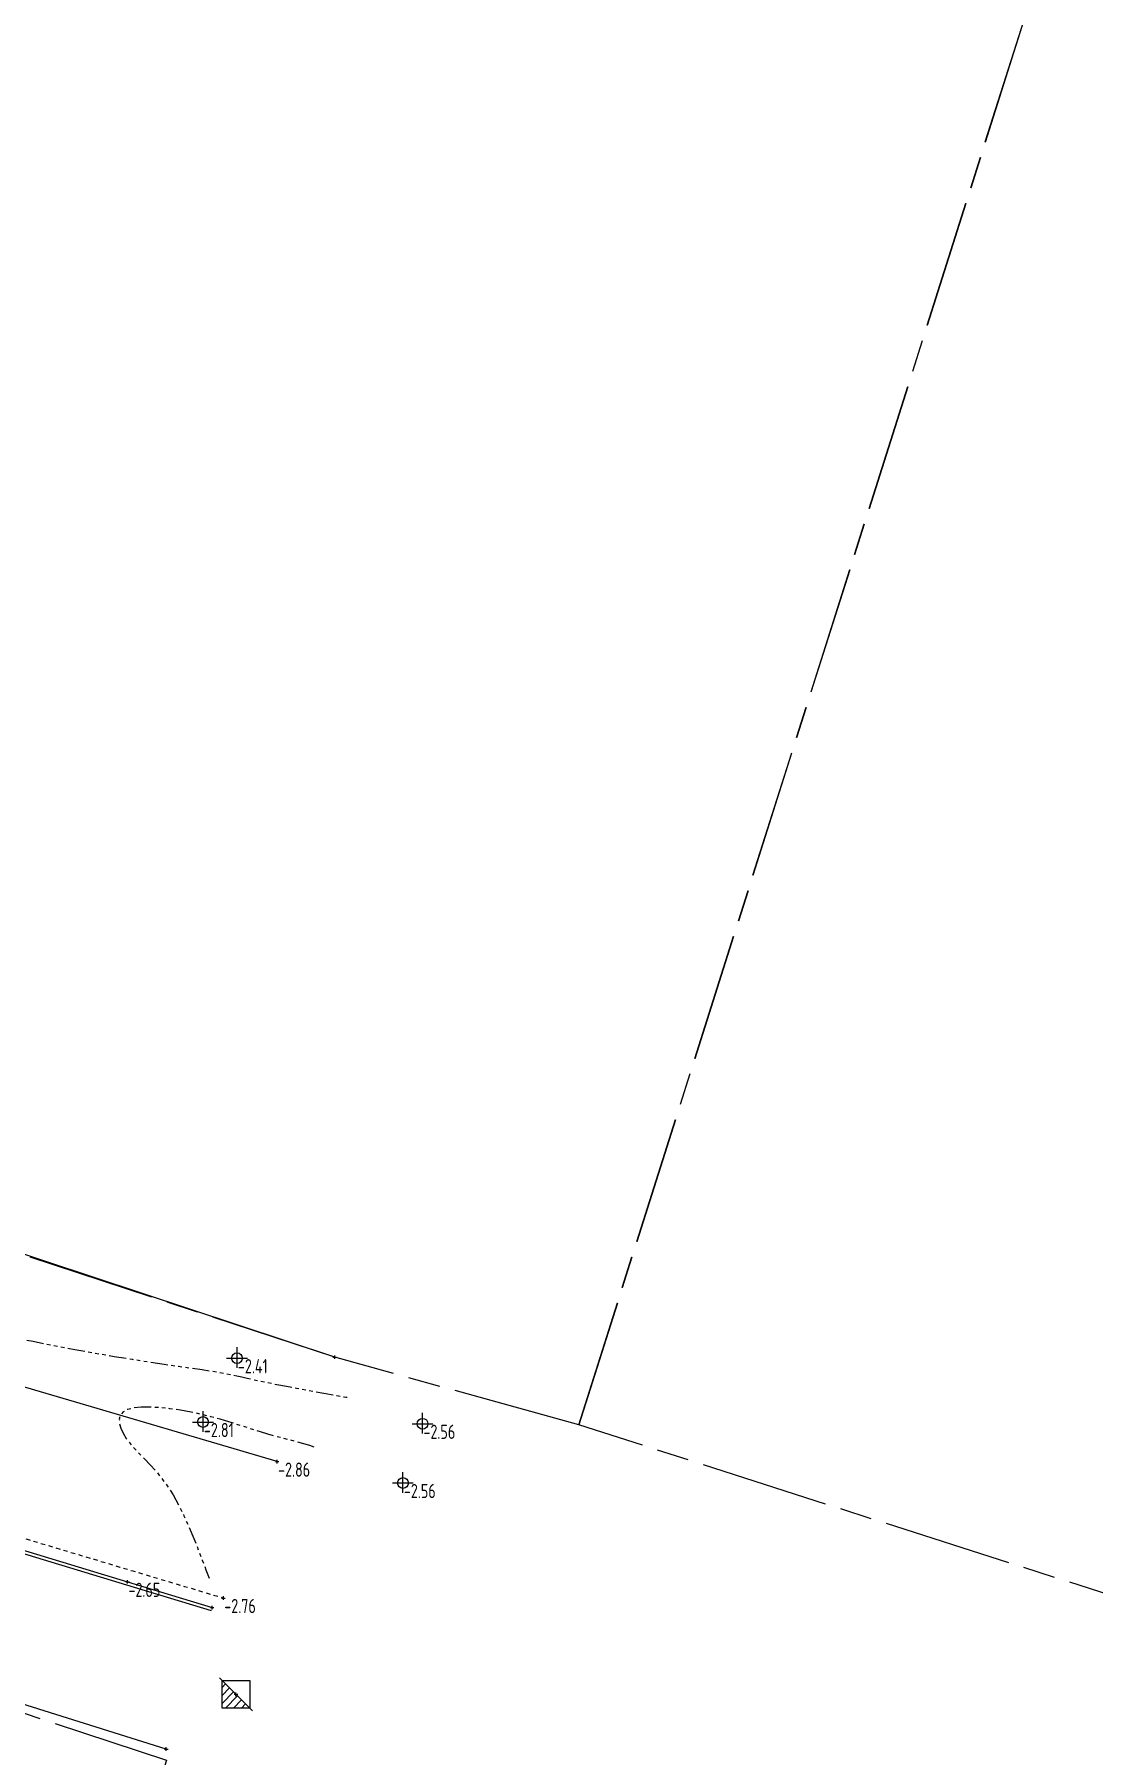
# Model space of a CAD drawing. Header units: metres. Extents: x -173 to 927, y -225 to 260.
# Drawn here: x 87.82 to 117.56, y -55.59 to -7.25 of the extents above; entities that cross this region are included whole.
import ezdxf
from ezdxf.enums import TextEntityAlignment as Align

# ---------------------------------------------------------------- set-up
doc = ezdxf.new("R2010")
doc.units = ezdxf.units.M
doc.header["$LTSCALE"] = 0.01
doc.header["$PDMODE"] = 2
doc.header["$PDSIZE"] = 0.05
for name, pattern in [('ACAD_ISO02W100', [15, 12, -3]), ('ACAD_ISO06W100', [36, 24, -3, 0, -3, 0, -3, 0, -3]), ('ACAD_ISO08W100', [36, 24, -3, 6, -3])]:
    doc.linetypes.add(name, pattern=pattern)
for name, color, linetype in [('Bordure bas', 5, 'Continuous'), ('Cadastre-Parcellaire', 252, 'ACAD_ISO08W100'), ('Clôture', 70, 'LIMITE1'), ('Courbes de niveau', 200, 'ACAD_ISO06W100'), ("Filet d'eau", 140, 'ACAD_ISO02W100'), ('Niveau', 7, 'Continuous'), ("Poteau d'éclairage", 150, 'Continuous'), ('Revètement', 2, 'Continuous'), ('TopoAlt', 7, 'Continuous'), ('TOPOJIS', 7, 'Continuous')]:
    doc.layers.add(name, color=color, linetype=linetype)
doc.styles.get("Standard").update_dxf_attribs({"font": 'isocp.shx'})
doc.linetypes.add('LIMITE1', pattern='A,6.35,-2.54,[133,ltypeshp.shx,S=2.54,R=0,X=-2.54,Y=0],-2.54,25.4', length=36.83)

# ---------------------------------------------------------------- blocks, each defined once
blk = doc.blocks.new('poteau éclairage')
h = blk.add_hatch()
h.set_pattern_fill('ANSI31', color=150, scale=0.04998, style=0)
h.set_pattern_definition([(45, (0.00058, 0.00068), (-0.112208, 0.112208), [])])
h.paths.add_polyline_path([(-0.388, 0.389), (-0.388, -0.389), (0.388, -0.389)])
at = {"color": 150}
blk.add_line((0.463, -0.464), (-0.464, 0.465), dxfattribs=at)
at = {"color": 150, "flags": 128}
blk.add_lwpolyline([(-0.388, -0.389), (-0.388, 0.389), (0.388, 0.389), (0.388, -0.389)], close=True, dxfattribs=at)
blk.add_point((-0.001, -0.001))
blk = doc.blocks.new('pn')
at = {"flags": 128}
for points in [[(-0.291, 0), (0.291, 0)], [(0, -0.275), (0, 0.308)]]:
    blk.add_lwpolyline(points, dxfattribs=at)
blk.add_circle((0, 0), 0.151)

msp = doc.modelspace()

# ---------------------------------------------------------------- linework, layer by layer
msp.add_circle((69.996, 17.37), 242.523)
at = {"layer": 'Bordure bas', "flags": 128}
for points in [[(15.228, -27.018), (20.785, -28.899), (23.683, -29.898), (29.18, -31.776), (31.695, -32.65), (35.749, -33.985), (39.21, -35.07), (42.828, -36.205), (47.785, -37.758), (53.161, -39.401), (60.675, -41.673), (68.048, -43.91), (74.318, -45.813), (82.979, -48.444), (90.439, -50.709), (92.815, -51.434)], [(15.199, -27.102), (20.756, -28.983), (23.654, -29.981), (29.151, -31.86), (31.667, -32.734), (35.722, -34.069), (39.183, -35.154), (42.802, -36.289), (47.759, -37.843), (53.135, -39.486), (60.65, -41.758), (68.023, -43.995), (74.292, -45.898), (82.953, -48.529), (90.413, -50.794), (92.79, -51.519)]]:
    msp.add_lwpolyline(points, dxfattribs=at)
at = {"layer": 'Cadastre-Parcellaire', "ltscale": 15}
for points in [[(133.538, 49.783), (103.105, -46.302), (96.253, -44.4), (70.468, -35.94), (72.377, -29.987), (75.662, -20.191), (78.236, -12.329), (80.932, -4.568), (81.524, -2.567), (83.381, 3.344), (92.408, 30.803), (95.713, 40.592), (98.94, 50.37), (102.056, 59.788), (118.611, 54.527), (133.538, 49.783)], [(166.674, 39.824), (135.743, -56.771), (103.105, -46.302), (133.538, 49.783), (166.674, 39.824)], [(91.536, -55.722), (59.078, -154.85), (22.478, -154.665), (36.652, -92.089), (52.524, -42.801), (91.536, -55.722)]]:
    msp.add_lwpolyline(points, close=True, dxfattribs=at)
at = {"layer": 'Clôture'}
for p, q in [((96.253, -44.4), (77.263, -38.109)), ((91.526, -55.408), (81.592, -52.291))]:
    msp.add_line(p, q, dxfattribs=at)
at = {"layer": 'Courbes de niveau', "ltscale": 2, "flags": 128}
for points, elevation in [([(70.294, -48.657), (70.293, -48.657), (70.289, -48.655), (70.278, -48.651), (70.256, -48.644), (70.22, -48.631), (70.167, -48.612), (70.092, -48.586), (69.993, -48.551), (69.868, -48.507), (69.732, -48.459), (69.6, -48.41), (69.489, -48.367), (69.414, -48.334), (69.393, -48.316), (69.441, -48.318), (69.575, -48.345), (69.805, -48.401), (70.117, -48.477), (70.492, -48.565), (70.909, -48.656), (71.349, -48.74), (71.792, -48.808), (72.218, -48.851), (72.607, -48.86), (72.944, -48.828), (73.231, -48.76), (73.474, -48.662), (73.679, -48.544), (73.853, -48.411), (74.001, -48.271), (74.131, -48.132), (74.248, -48.001), (74.359, -47.884), (74.472, -47.781), (74.597, -47.692), (74.743, -47.615), (74.919, -47.551), (75.134, -47.498), (75.397, -47.456), (75.717, -47.424), (76.099, -47.4), (76.526, -47.379), (76.978, -47.356), (77.434, -47.325), (77.874, -47.28), (78.276, -47.216), (78.62, -47.127), (78.886, -47.007), (79.057, -46.852), (79.142, -46.664), (79.154, -46.446), (79.105, -46.201), (79.008, -45.934), (78.877, -45.646), (78.724, -45.342), (78.563, -45.024), (78.406, -44.698), (78.269, -44.37), (78.166, -44.049), (78.113, -43.743), (78.125, -43.461), (78.216, -43.211), (78.402, -43.003), (78.698, -42.843), (79.112, -42.738), (79.622, -42.683), (80.2, -42.669), (80.818, -42.688), (81.446, -42.731), (82.057, -42.79), (82.621, -42.858), (83.11, -42.926), (83.504, -42.987), (83.819, -43.042), (84.075, -43.095), (84.298, -43.147), (84.509, -43.202), (84.732, -43.263), (84.989, -43.332), (85.305, -43.412), (85.695, -43.505), (86.153, -43.609), (86.663, -43.721), (87.212, -43.837), (87.787, -43.954), (88.373, -44.07), (88.956, -44.18), (89.522, -44.283), (90.06, -44.376), (90.565, -44.458), (91.036, -44.531), (91.469, -44.596), (91.864, -44.653), (92.218, -44.704), (92.529, -44.749), (92.795, -44.789), (93.017, -44.825), (93.202, -44.859), (93.361, -44.891), (93.505, -44.922), (93.645, -44.954), (93.792, -44.988), (93.955, -45.025), (94.147, -45.067), (94.373, -45.113), (94.627, -45.163), (94.899, -45.215), (95.177, -45.267), (95.453, -45.318), (95.714, -45.366), (95.951, -45.409), (96.153, -45.446), (96.313, -45.475), (96.433, -45.496), (96.519, -45.512), (96.576, -45.522), (96.611, -45.528), (96.629, -45.532), (96.636, -45.533), (96.637, -45.533)], -2.5), ([(95.674, -46.928), (95.553, -46.883), (95.391, -46.832), (95.21, -46.782), (95.014, -46.731), (94.808, -46.679), (94.596, -46.624), (94.381, -46.564), (94.167, -46.5), (93.952, -46.431), (93.734, -46.36), (93.51, -46.287), (93.278, -46.213), (93.036, -46.141), (92.78, -46.071), (92.509, -46.005), (92.222, -45.944), (91.926, -45.891), (91.629, -45.848), (91.34, -45.817), (91.068, -45.801), (90.821, -45.803), (90.607, -45.825), (90.437, -45.87), (90.315, -45.938), (90.24, -46.029), (90.207, -46.137), (90.211, -46.26), (90.248, -46.394), (90.314, -46.535), (90.403, -46.68), (90.512, -46.825), (90.636, -46.968), (90.773, -47.112), (90.919, -47.262), (91.073, -47.423), (91.232, -47.599), (91.393, -47.795), (91.555, -48.016), (91.715, -48.266), (91.871, -48.548), (92.021, -48.853), (92.164, -49.172), (92.298, -49.494), (92.423, -49.808), (92.537, -50.104), (92.639, -50.372), (92.728, -50.602)], -2.75)]:
    msp.add_lwpolyline(points, dxfattribs=dict(at, elevation=elevation))
at = {"layer": "Filet d'eau", "flags": 128}
msp.add_lwpolyline([(14.792, -26.532, -0.00115), (21.199, -28.694, -0.001937), (24.994, -30.001, -0.000402), (31.589, -32.306, 0.003683), (32.311, -32.553, 0.003776), (34.821, -33.371, 0.001296), (42.159, -35.678, 0.000389), (51.475, -38.573, 0.001561), (53.801, -39.286, 0.000492), (58.81, -40.799, -0.000518), (63.819, -42.312, -0.000137), (71.148, -44.536, 0.000237), (75.399, -45.825, 0.000154), (75.43, -45.834, 0.000001), (84.482, -48.568, 0.000406), (87.318, -49.422, 0.000198), (93.129, -51.164)], format="xyb", dxfattribs=at)
at = {"layer": 'Revètement'}
msp.add_line((94.638, -47.333), (84.559, -44.363), dxfattribs=at)
at = {"layer": 'TOPOJIS'}
for p in [(93.511, -44.428, -2.41), (96.253, -44.4), (92.557, -46.221, -2.81), (98.72, -46.27, -2.56), (94.638, -47.333, -2.86), (98.17, -47.933, -2.56), (90.439, -50.709, -2.65), (93.129, -51.164, -2.76), (92.815, -51.434, -2.71), (93.481, -53.867), (91.526, -55.408)]:
    msp.add_point(p, dxfattribs=at)

# ---------------------------------------------------------------- block references
at = {"layer": 'Niveau'}
for p in [(93.511, -44.428), (92.557, -46.221), (98.72, -46.27), (98.17, -47.933)]:
    msp.add_blockref('pn', p, dxfattribs=at)
at = {"layer": "Poteau d'éclairage"}
msp.add_blockref('poteau éclairage', (93.481, -53.867), dxfattribs=at)

# ---------------------------------------------------------------- texts
at = {"layer": 'TopoAlt', "width": 0.8}
for s, p in [('-2.41', (93.536, -44.453, -2.41)), ('-2.81', (92.582, -46.246, -2.81)), ('-2.56', (98.745, -46.295, -2.56)), ('-2.86', (94.663, -47.358, -2.86)), ('-2.56', (98.195, -47.958, -2.56)), ('-2.65', (90.464, -50.734, -2.65)), ('-2.76', (93.154, -51.189, -2.76))]:
    msp.add_text(s, height=0.4, dxfattribs=at).set_placement(p, align=Align.TOP_LEFT)

doc.saveas('drawing.dxf')
